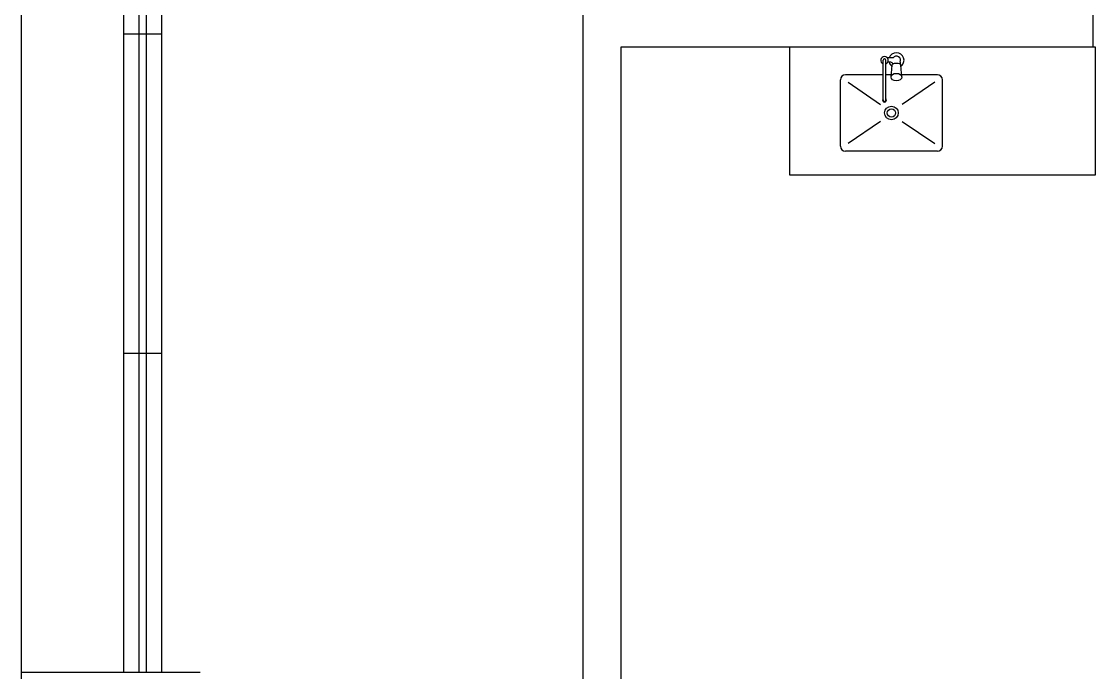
# Model space of a CAD drawing. Extents: x 544 to 914, y -40 to 56.
# Drawn here: x 644.537 to 648.747, y 10.545 to 13.095 of the extents above; entities that cross this region are included whole.
import ezdxf

# ---------------------------------------------------------------- set-up
doc = ezdxf.new("R2010")
doc.units = 0
doc.header["$LTSCALE"] = 0.5
doc.header["$MEASUREMENT"] = 0
doc.layers.add('008', color=1, linetype='CONTINUOUS')

msp = doc.modelspace()

# ---------------------------------------------------------------- linework, layer by layer
at = {"layer": '008', "color": 8}
for p, q in [((644.5374, 10.5452), (644.5374, 23.4452)), ((644.9374, 23.4452), (644.9374, 10.5452)), ((645.0874, 10.5452), (645.0874, 23.4452)), ((644.9974, 14.2952), (644.9974, 10.5452)), ((645.0274, 10.5452), (645.0274, 14.2952)), ((646.7374, 13.4952), (646.7374, 10.2002)), ((648.7374, 13.1952), (648.7374, 12.9952)), ((645.0874, 13.0452), (644.9374, 13.0452)), ((646.8874, 12.9952), (646.8874, 10.2002)), ((648.7374, 12.9952), (646.8874, 12.9952)), ((648.7474, 12.9952), (647.5474, 12.9952)), ((647.5474, 12.9952), (647.5474, 12.4952)), ((648.7474, 12.4952), (648.7474, 12.9952)), ((647.9151, 12.7977), (647.9151, 12.9433)), ((647.9253, 12.7977), (647.9253, 12.9433)), ((647.9537, 12.9524), (647.932, 12.9524)), ((647.9447, 12.9354), (647.9327, 12.9354)), ((647.9458, 12.8776), (647.95, 12.9247)), ((647.9813, 12.936), (647.9813, 12.9286)), ((647.9883, 12.8776), (647.984, 12.9247)), ((647.916, 12.8869), (647.7674, 12.8869)), ((647.9466, 12.8869), (647.9245, 12.8869)), ((648.1274, 12.8869), (647.9874, 12.8869)), ((647.7474, 12.7869), (647.7474, 12.8669)), ((647.7774, 12.8569), (647.9047, 12.7699)), ((648.1174, 12.8569), (647.9901, 12.7699)), ((648.1474, 12.7869), (648.1474, 12.8669)), ((647.7474, 12.6069), (647.7474, 12.7869)), ((647.9151, 12.7866), (647.9151, 12.7977)), ((647.9253, 12.7866), (647.9253, 12.7977)), ((648.1474, 12.6069), (648.1474, 12.7869)), ((647.9047, 12.7039), (647.7774, 12.6169)), ((647.9901, 12.7039), (648.1174, 12.6169)), ((648.1274, 12.5869), (647.7674, 12.5869)), ((647.5474, 12.4952), (648.7474, 12.4952)), ((645.0874, 11.7952), (644.9374, 11.7952)), ((645.2374, 10.5452), (644.5374, 10.5452)), ((644.5374, 10.4452), (644.5374, 10.5452))]:
    msp.add_line(p, q, dxfattribs=at)
msp.add_lwpolyline([(647.95, 12.9247), (647.951, 12.9274), (647.955, 12.9303), (647.9601, 12.9319), (647.967, 12.9326), (647.9739, 12.9319), (647.9791, 12.9303), (647.983, 12.9274), (647.984, 12.9247)], dxfattribs=at)
msp.add_lwpolyline([(647.9883, 12.8776), (647.9868, 12.8723), (647.9821, 12.8673), (647.9755, 12.8642), (647.967, 12.8631), (647.9586, 12.8642), (647.952, 12.8673), (647.9472, 12.8723), (647.9458, 12.8776), (647.9472, 12.8828), (647.952, 12.8878), (647.9586, 12.8909), (647.967, 12.8921), (647.9755, 12.8909), (647.9821, 12.8878), (647.9868, 12.8828)], close=True, dxfattribs=at)
for radius in [0.0266, 0.0163]:
    msp.add_circle((647.9474, 12.7369), radius, dxfattribs=at)
for centre, radius, start, end in [((647.967, 12.9433), 0.0297, 306.1705, 162.2568), ((647.9202, 12.9433), 0.0148, 290.161, 249.839), ((647.9202, 12.9433), 0.0051, 0.0037, 179.9963), ((647.967, 12.9433), 0.0297, 195.5373, 233.9987), ((647.9447, 12.9269), 0.0085, 12.8285, 90), ((647.967, 12.9433), 0.0161, 332.7367, 145.7375), ((647.7674, 12.8669), 0.02, 90, 180), ((648.1274, 12.8669), 0.02, 0, 90), ((647.9202, 12.7866), 0.00753, 132.6559, 47.3441), ((647.9202, 12.7866), 0.0051, 179.9935, 0.0065), ((647.7674, 12.6069), 0.02, 180, 270), ((648.1274, 12.6069), 0.02, 270, 0)]:
    msp.add_arc(centre, radius, start, end, dxfattribs=at)

doc.saveas('drawing.dxf')
